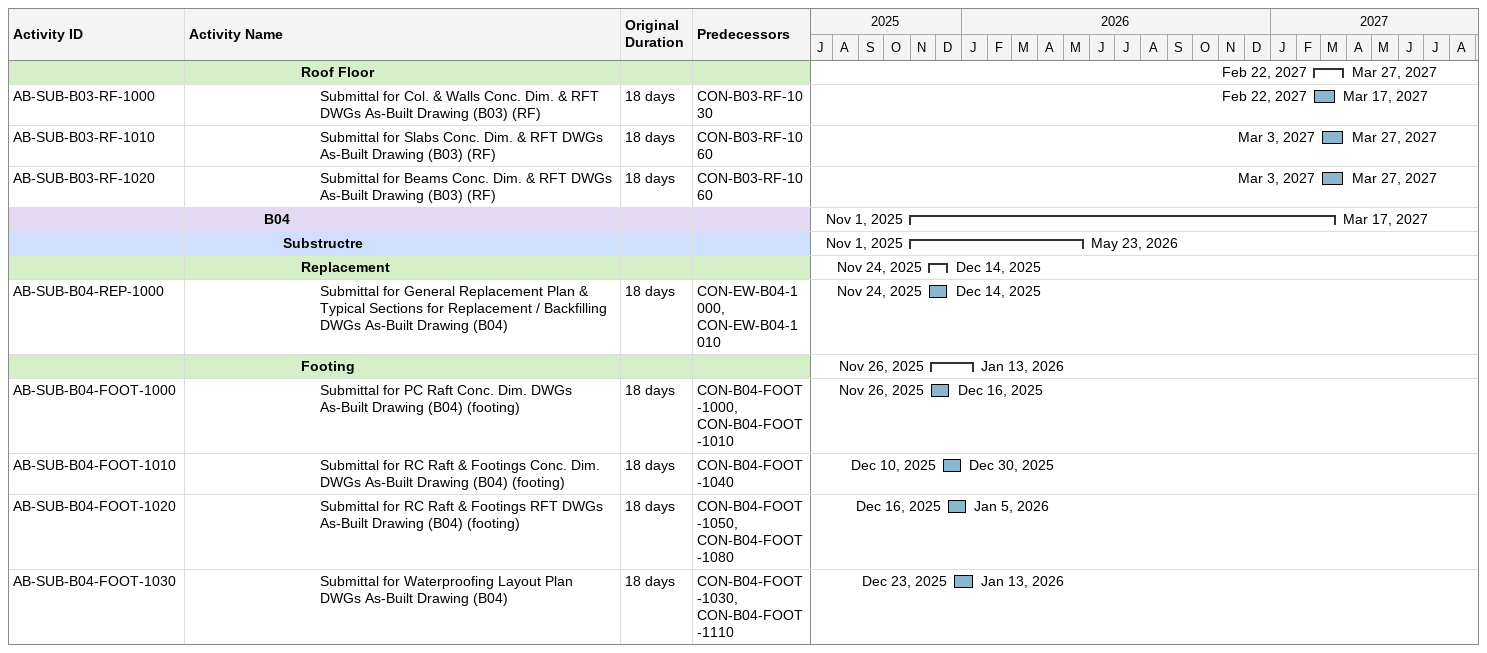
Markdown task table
| ID | Level | Task | Original duration | Start | Finish | Predecessors |
|---|---|---|---|---|---|---|
|  | 7 | **Roof Floor** |  | 2027-02-22 | 2027-03-27 |  |
| AB-SUB-B03-RF-1000 | 8 | Submittal for Col. & Walls Conc. Dim. & RFT DWGs As-Built Drawing (B03) (RF) | 18d | 2027-02-22 | 2027-03-17 | CON-B03-RF-1030 |
| AB-SUB-B03-RF-1010 | 8 | Submittal for Slabs Conc. Dim. & RFT DWGs As-Built Drawing (B03) (RF) | 18d | 2027-03-03 | 2027-03-27 | CON-B03-RF-1060 |
| AB-SUB-B03-RF-1020 | 8 | Submittal for Beams Conc. Dim. & RFT DWGs As-Built Drawing (B03) (RF) | 18d | 2027-03-03 | 2027-03-27 | CON-B03-RF-1060 |
|  | 5 | **B04** |  | 2025-11-01 | 2027-03-17 |  |
|  | 6 | **Substructre** |  | 2025-11-01 | 2026-05-23 |  |
|  | 7 | **Replacement** |  | 2025-11-24 | 2025-12-14 |  |
| AB-SUB-B04-REP-1000 | 8 | Submittal for General Replacement Plan & Typical Sections for Replacement / Backfilling DWGs As-Built Drawing (B04) | 18d | 2025-11-24 | 2025-12-14 | CON-EW-B04-1000, CON-EW-B04-1010 |
|  | 7 | **Footing** |  | 2025-11-26 | 2026-01-13 |  |
| AB-SUB-B04-FOOT-1000 | 8 | Submittal for PC Raft Conc. Dim. DWGs As-Built Drawing (B04) (footing) | 18d | 2025-11-26 | 2025-12-16 | CON-B04-FOOT-1000, CON-B04-FOOT-1010 |
| AB-SUB-B04-FOOT-1010 | 8 | Submittal for RC Raft & Footings Conc. Dim. DWGs As-Built Drawing (B04) (footing) | 18d | 2025-12-10 | 2025-12-30 | CON-B04-FOOT-1040 |
| AB-SUB-B04-FOOT-1020 | 8 | Submittal for RC Raft & Footings RFT DWGs As-Built Drawing (B04) (footing) | 18d | 2025-12-16 | 2026-01-05 | CON-B04-FOOT-1050, CON-B04-FOOT-1080 |
| AB-SUB-B04-FOOT-1030 | 8 | Submittal for Waterproofing Layout Plan DWGs As-Built Drawing (B04) | 18d | 2025-12-23 | 2026-01-13 | CON-B04-FOOT-1030, CON-B04-FOOT-1110 |
